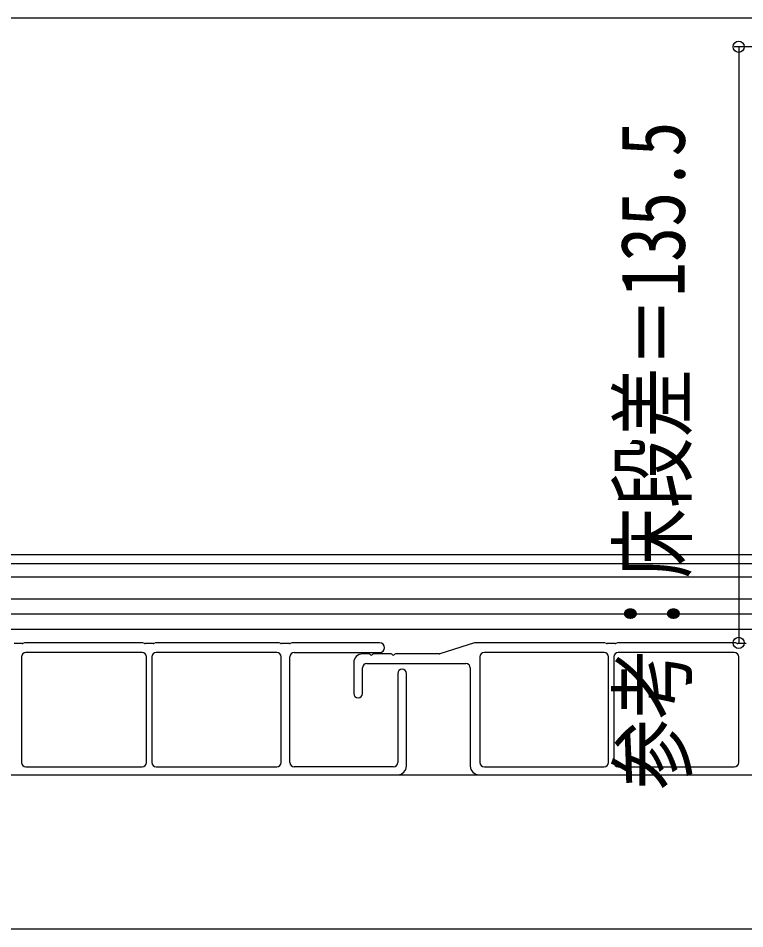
# Model space of a CAD drawing. Units: millimetres, scale not verified. Extents: x -1050 to 1050, y -1570 to 1561.
# Drawn here: x -109.7 to 55.4, y 802.5 to 1009.5 of the extents above; entities that cross this region are included whole.
import ezdxf
from ezdxf.enums import TextEntityAlignment as Align

# ---------------------------------------------------------------- set-up
doc = ezdxf.new("R2010")
doc.units = ezdxf.units.MM
doc.header["$LTSCALE"] = 8
for name, color, linetype in [('0-4_YKK_12', 2, 'Continuous'), ('0-5_YKK_13', 4, 'Continuous'), ('0-6_YKK_D', 6, 'Continuous')]:
    doc.layers.add(name, color=color, linetype=linetype)
doc.styles.add('ＭＳ ゴシック', font='')
doc.styles.get('ＭＳ ゴシック').set_extended_font_data('MS Gothic')

msp = doc.modelspace()

# ---------------------------------------------------------------- linework, layer by layer
at = {"layer": '0-4_YKK_12'}
for p, q in [((97.003, 1009.495), (-274.997, 1009.495)), ((174.503, 887.495), (-591.886, 887.495)), ((97.003, 885.495), (-274.997, 885.495)), ((-209.864, 882.497), (175.82, 882.497)), ((-209.558, 877.497), (175.12, 877.497)), ((175.12, 873.997), (-164.619, 873.997)), ((175.538, 870.497), (-179.497, 870.497)), ((-255.497, 837.497), (213.003, 837.497)), ((-255.497, 802.497), (213.003, 802.497))]:
    msp.add_line(p, q, dxfattribs=at)
at = {"layer": '0-5_YKK_13'}
for p, q in [((-108.82, 867.345), (-110.674, 867.345)), ((-108.317, 867.474), (-108.677, 867.367)), ((-81.57, 867.495), (-108.174, 867.495)), ((-81.067, 867.367), (-81.427, 867.474)), ((-79.07, 867.345), (-80.924, 867.345)), ((-78.567, 867.474), (-78.927, 867.367)), ((-50.57, 867.495), (-78.424, 867.495)), ((-50.067, 867.367), (-50.427, 867.474)), ((-48.07, 867.345), (-49.924, 867.345)), ((-47.567, 867.474), (-47.927, 867.367)), ((-27.597, 867.495), (-47.424, 867.495)), ((-6.07, 867.474), (-13.924, 865.02)), ((23.43, 867.497), (-5.921, 867.497)), ((23.933, 867.368), (23.573, 867.476)), ((25.93, 867.347), (24.076, 867.347)), ((26.433, 867.476), (26.073, 867.368)), ((53.18, 867.497), (26.576, 867.497)), ((53.683, 867.368), (53.323, 867.476)), ((55.68, 867.347), (53.826, 867.347)), ((-81.597, 865.295), (-107.997, 865.295)), ((-50.997, 865.295), (-78.397, 865.295)), ((-46.997, 865.295), (-27.597, 865.295)), ((23.403, 865.297), (-3.797, 865.297)), ((53.003, 865.297), (26.603, 865.297)), ((-108.997, 864.295), (-108.997, 840.295)), ((-80.597, 840.295), (-80.597, 864.295)), ((-79.397, 864.295), (-79.397, 840.295)), ((-49.997, 840.295), (-49.997, 864.295)), ((-47.997, 840.295), (-47.997, 864.295)), ((-30.017, 864.997), (-31.497, 864.997)), ((-25.017, 864.997), (-28.977, 864.997)), ((-14.073, 864.997), (-23.977, 864.997)), ((-4.797, 864.297), (-4.797, 840.297)), ((24.403, 840.297), (24.403, 864.297)), ((25.603, 864.297), (25.603, 840.297)), ((54.003, 840.297), (54.003, 864.297)), ((-33.497, 862.997), (-33.497, 855.997)), ((-31.497, 855.997), (-31.497, 861.797)), ((-30.497, 862.797), (-7.997, 862.797)), ((-6.997, 861.797), (-6.997, 839.497)), ((-23.497, 860.495), (-23.497, 840.295)), ((-21.497, 839.495), (-21.497, 860.495)), ((-107.997, 839.295), (-81.597, 839.295)), ((-78.397, 839.295), (-50.997, 839.295)), ((-24.497, 839.295), (-46.997, 839.295)), ((-3.797, 839.297), (23.403, 839.297)), ((26.603, 839.297), (53.003, 839.297)), ((-219.997, 837.495), (-23.497, 837.495)), ((-4.997, 837.497), (191.503, 837.497))]:
    msp.add_line(p, q, dxfattribs=at)
for centre, radius, start, end in [((-108.82, 867.845), 0.5, 270, 286.69924), ((-108.174, 866.995), 0.5, 90, 106.69924), ((-81.57, 866.995), 0.5, 73.30076, 90), ((-80.924, 867.845), 0.5, 253.30076, 270), ((-79.07, 867.845), 0.5, 270, 286.69924), ((-78.424, 866.995), 0.5, 90, 106.69924), ((-50.57, 866.995), 0.5, 73.30076, 90), ((-49.924, 867.845), 0.5, 253.30076, 270), ((-48.07, 867.845), 0.5, 270, 286.69924), ((-47.424, 866.995), 0.5, 90, 106.69924), ((-27.597, 866.395), 1.1, 270, 90), ((-5.921, 866.997), 0.5, 90, 107.35402), ((23.43, 866.997), 0.5, 73.30076, 90), ((24.076, 867.847), 0.5, 253.30076, 270), ((25.93, 867.847), 0.5, 270, 286.69924), ((26.576, 866.997), 0.5, 90, 106.69924), ((53.18, 866.997), 0.5, 73.30076, 90), ((53.826, 867.847), 0.5, 253.30076, 270), ((-107.997, 864.295), 1, 90, 180), ((-81.597, 864.295), 1, 0, 90), ((-78.397, 864.295), 1, 90, 180), ((-50.997, 864.295), 1, 0, 90), ((-46.997, 864.295), 1, 90, 180), ((-3.797, 864.297), 1, 90, 180), ((23.403, 864.297), 1, 0, 90), ((26.603, 864.297), 1, 90, 180), ((53.003, 864.297), 1, 360, 90), ((-31.497, 862.997), 2, 90, 180), ((-30.017, 864.697), 0.3, 30, 90), ((-29.497, 864.997), 0.3, 210, 330), ((-28.977, 864.697), 0.3, 90, 150), ((-25.017, 864.697), 0.3, 30, 90), ((-24.497, 864.997), 0.3, 210, 330), ((-23.977, 864.697), 0.3, 90, 150), ((-14.073, 865.497), 0.5, 270, 287.35402), ((-30.497, 861.797), 1, 90, 180), ((-22.497, 860.495), 1, 0, 180), ((-7.997, 861.797), 1, 0, 90), ((-32.497, 855.997), 1, 180, 0), ((-107.997, 840.295), 1, 180, 270), ((-81.597, 840.295), 1, 270, 0), ((-78.397, 840.295), 1, 180, 270), ((-50.997, 840.295), 1, 270, 0), ((-46.997, 840.295), 1, 180, 270), ((-24.497, 840.295), 1, 270, 0), ((-23.497, 839.495), 2, 270, 0), ((-4.997, 839.497), 2, 180, 270), ((-3.797, 840.297), 1, 180, 270), ((23.403, 840.297), 1, 270, 0), ((26.603, 840.297), 1, 180, 270), ((53.003, 840.297), 1, 270, 360)]:
    msp.add_arc(centre, radius, start, end, dxfattribs=at)
at = {"layer": '0-6_YKK_D'}
for p, q in [((261.503, 1002.995), (53.003, 1002.995)), ((54.003, 1002.995), (54.003, 867.497))]:
    msp.add_line(p, q, dxfattribs=at)
for centre in [(54.003, 1002.995), (54.003, 867.497)]:
    msp.add_circle(centre, 1.275, dxfattribs=at)

# ---------------------------------------------------------------- texts
at = {"layer": '0-6_YKK_D', "style": 'ＭＳ ゴシック', "width": 0.8}
msp.add_text('参考：床段差＝135.5', height=14.66, rotation=90, dxfattribs=at).set_placement((46.162, 834.155), align=Align.BOTTOM_LEFT)

doc.saveas('drawing.dxf')
